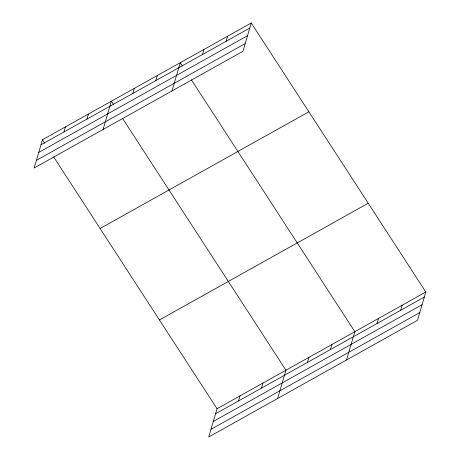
<?xml version="1.0" encoding="UTF-8"?>
<svg xmlns="http://www.w3.org/2000/svg" width="460" height="460" viewBox="0 0 460 460"><rect width="100%" height="100%" fill="white"/><g stroke="black" fill="none" stroke-linecap="round" stroke-linejoin="round"><path stroke-width="0.69" d="M251.269 23L42.498 139.725L34.178 167.998L242.949 51.267L251.269 23L425.822 292.002L417.502 320.275L208.731 437L217.051 408.733L425.822 292.002M63.98 131.934L65.464 126.885M86.946 119.088L88.429 114.045M103.074 129.478L111.395 101.206L113.695 104.759M132.871 93.409L134.355 88.366M155.836 80.569L157.32 75.526M171.965 90.953L180.285 62.686L182.591 66.24M202.463 54.504L203.947 49.456M226.124 41.273L227.608 36.231M238.533 400.936L240.016 395.893M261.498 388.096L262.982 383.053M277.627 398.481L285.947 370.214L122.527 118.37M307.424 362.417L308.913 357.374M330.389 349.577L331.873 344.534M346.518 359.961L354.838 331.689L191.423 79.85M377.016 323.506L378.499 318.464M400.677 310.276L402.161 305.233M41.015 144.773L249.786 28.043M38.755 152.433L247.526 35.707M36.432 160.333L245.203 43.602M100.102 228.499L308.873 111.774M159.447 319.959L368.218 203.234M215.567 413.776L424.338 297.051M213.314 421.44L422.084 304.71M210.985 429.335L419.756 312.61M42.498 139.725L44.804 143.278M53.636 156.889L217.051 408.733"/></g></svg>
